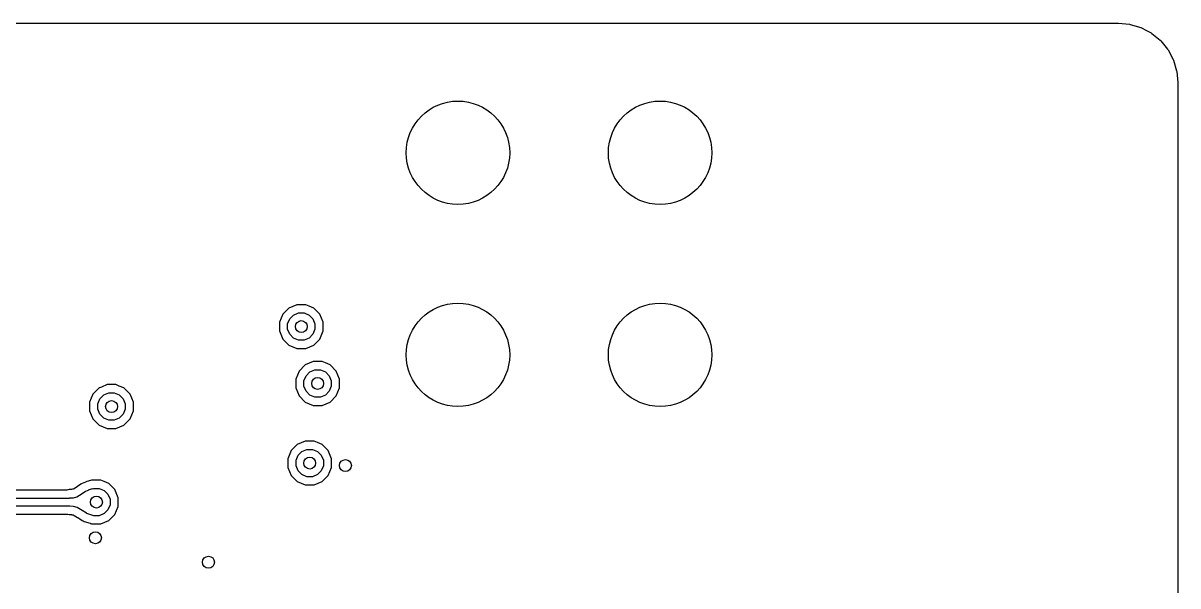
# Model space of a CAD drawing. Extents: x 114.9 to 199.6, y -137.1 to -76.7.
# Drawn here: x 185.07 to 199.58, y -83.72 to -76.65 of the extents above; entities that cross this region are included whole.
import ezdxf

# ---------------------------------------------------------------- set-up
doc = ezdxf.new("R2010")
doc.units = 0
doc.layers.add('BLACK', color=7, linetype='CONTINUOUS')

msp = doc.modelspace()

# ---------------------------------------------------------------- linework, layer by layer
at = {"layer": 'BLACK', "linetype": 'CONTINUOUS'}
for p, q in [((115.67417, -76.6505), (198.78583, -76.6505)), ((198.78583, -76.6505), (198.827593, -76.6505)), ((198.827593, -76.6505), (198.832396, -76.650736)), ((198.832396, -76.650736), (198.971417, -76.664428)), ((198.971417, -76.664428), (198.980839, -76.666302)), ((198.980839, -76.666302), (199.112205, -76.706151)), ((199.112205, -76.706151), (199.121072, -76.709824)), ((199.121072, -76.709824), (199.186123, -76.744595)), ((199.186123, -76.744595), (199.242144, -76.774539)), ((199.242144, -76.774539), (199.25013, -76.779875)), ((199.25013, -76.779875), (199.356245, -76.866961)), ((199.356245, -76.866961), (199.363038, -76.873754)), ((199.363038, -76.873754), (199.450124, -76.979869)), ((199.450124, -76.979869), (199.45546, -76.987855)), ((199.45546, -76.987855), (199.520173, -77.108923)), ((199.520173, -77.108923), (199.523849, -77.117798)), ((199.523849, -77.117798), (199.563697, -77.249161)), ((199.563697, -77.249161), (199.565571, -77.258582)), ((199.565571, -77.258582), (199.579264, -77.397603)), ((199.579264, -77.397603), (199.5795, -77.402406)), ((199.5795, -77.402406), (199.5795, -130.397593)), ((188.40894, -80.231444), (188.331444, -80.30894)), ((188.510198, -80.1895), (188.40894, -80.231444)), ((188.5102, -80.1895), (188.510198, -80.1895)), ((188.6198, -80.1895), (188.5102, -80.1895)), ((188.619801, -80.1895), (188.6198, -80.1895)), ((188.661744, -80.206874), (188.619801, -80.1895)), ((188.721058, -80.231443), (188.661744, -80.206874)), ((188.721059, -80.231444), (188.721058, -80.231443)), ((188.721061, -80.231445), (188.721059, -80.231444)), ((188.798555, -80.308939), (188.721061, -80.231445)), ((188.331444, -80.30894), (188.2895, -80.410198)), ((188.393363, -80.430859), (188.419493, -80.367775)), ((188.419493, -80.367775), (188.467775, -80.319493)), ((188.467775, -80.319493), (188.530859, -80.293363)), ((188.530859, -80.293363), (188.599141, -80.293363)), ((188.599141, -80.293363), (188.662225, -80.319493)), ((188.662225, -80.319493), (188.710507, -80.367775)), ((188.710507, -80.367775), (188.736637, -80.430859)), ((188.798555, -80.30894), (188.798555, -80.308939)), ((188.798557, -80.308942), (188.798555, -80.30894)), ((188.8405, -80.4102), (188.798557, -80.308942)), ((188.2895, -80.410198), (188.2895, -80.4102)), ((188.2895, -80.4102), (188.2895, -80.5198)), ((188.2895, -80.5198), (188.331443, -80.621058)), ((188.393363, -80.499141), (188.393363, -80.430859)), ((188.419493, -80.562225), (188.393363, -80.499141)), ((188.736637, -80.499141), (188.710507, -80.562225)), ((188.736637, -80.430859), (188.736637, -80.499141)), ((188.798557, -80.621058), (188.8405, -80.5198)), ((188.8405, -80.5198), (188.8405, -80.4102)), ((188.331443, -80.621058), (188.331444, -80.621059)), ((188.331444, -80.621059), (188.331445, -80.621061)), ((188.331445, -80.621061), (188.408939, -80.698555)), ((188.467775, -80.610507), (188.419493, -80.562225)), ((188.530859, -80.636637), (188.467775, -80.610507)), ((188.599141, -80.636637), (188.530859, -80.636637)), ((188.662225, -80.610507), (188.599141, -80.636637)), ((188.710507, -80.562225), (188.662225, -80.610507)), ((188.721061, -80.698555), (188.798555, -80.621061)), ((188.798555, -80.62106), (188.798557, -80.621058)), ((188.798555, -80.621061), (188.798555, -80.62106)), ((188.408939, -80.698555), (188.40894, -80.698555)), ((188.40894, -80.698555), (188.408942, -80.698557)), ((188.408942, -80.698557), (188.5102, -80.7405)), ((188.5102, -80.7405), (188.510202, -80.7405)), ((188.510202, -80.7405), (188.619798, -80.7405)), ((188.619798, -80.7405), (188.6198, -80.7405)), ((188.6198, -80.7405), (188.721058, -80.698557)), ((188.721058, -80.698557), (188.72106, -80.698555)), ((188.72106, -80.698555), (188.721061, -80.698555)), ((188.61394, -80.946444), (188.536444, -81.02394)), ((188.715198, -80.9045), (188.61394, -80.946444)), ((188.7152, -80.9045), (188.715198, -80.9045)), ((188.8248, -80.9045), (188.7152, -80.9045)), ((188.824801, -80.9045), (188.8248, -80.9045)), ((188.866744, -80.921874), (188.824801, -80.9045)), ((188.926058, -80.946443), (188.866744, -80.921874)), ((188.926059, -80.946444), (188.926058, -80.946443)), ((188.926061, -80.946445), (188.926059, -80.946444)), ((189.003555, -81.023939), (188.926061, -80.946445)), ((188.536444, -81.02394), (188.4945, -81.125198)), ((188.598363, -81.145859), (188.624493, -81.082775)), ((188.624493, -81.082775), (188.672775, -81.034493)), ((188.672775, -81.034493), (188.735859, -81.008363)), ((188.735859, -81.008363), (188.804141, -81.008363)), ((188.804141, -81.008363), (188.867225, -81.034493)), ((188.867225, -81.034493), (188.915507, -81.082775)), ((188.915507, -81.082775), (188.941637, -81.145859)), ((189.003555, -81.02394), (189.003555, -81.023939)), ((189.003557, -81.023942), (189.003555, -81.02394)), ((189.0455, -81.1252), (189.003557, -81.023942)), ((186.02394, -81.236444), (185.946444, -81.31394)), ((186.027909, -81.2348), (186.02394, -81.236444)), ((186.05205, -81.2248), (186.027909, -81.2348)), ((186.125198, -81.1945), (186.05205, -81.2248)), ((186.1252, -81.1945), (186.125198, -81.1945)), ((186.2348, -81.1945), (186.1252, -81.1945)), ((186.234801, -81.1945), (186.2348, -81.1945)), ((186.276744, -81.211874), (186.234801, -81.1945)), ((186.336058, -81.236443), (186.276744, -81.211874)), ((186.336059, -81.236444), (186.336058, -81.236443)), ((186.336061, -81.236445), (186.336059, -81.236444)), ((186.413555, -81.313939), (186.336061, -81.236445)), ((188.4945, -81.125198), (188.4945, -81.234801)), ((188.4945, -81.234801), (188.495181, -81.236444)), ((188.495181, -81.236444), (188.536443, -81.336058)), ((188.598363, -81.214141), (188.598363, -81.145859)), ((188.624493, -81.277225), (188.598363, -81.214141)), ((188.941637, -81.214141), (188.915507, -81.277225)), ((188.941637, -81.145859), (188.941637, -81.214141)), ((189.003557, -81.336058), (189.0455, -81.2348)), ((189.0455, -81.2348), (189.0455, -81.1252)), ((185.946444, -81.31394), (185.9045, -81.415198)), ((186.008363, -81.435859), (186.034493, -81.372775)), ((186.034493, -81.372775), (186.082775, -81.324493)), ((186.082775, -81.324493), (186.145859, -81.298363)), ((186.145859, -81.298363), (186.214141, -81.298363)), ((186.214141, -81.298363), (186.277225, -81.324493)), ((186.277225, -81.324493), (186.325507, -81.372775)), ((186.325507, -81.372775), (186.351637, -81.435859)), ((186.413555, -81.31394), (186.413555, -81.313939)), ((186.413557, -81.313942), (186.413555, -81.31394)), ((186.4555, -81.4152), (186.413557, -81.313942)), ((188.536443, -81.336058), (188.536444, -81.336059)), ((188.536444, -81.336059), (188.536445, -81.336061)), ((188.536445, -81.336061), (188.613939, -81.413555)), ((188.672775, -81.325507), (188.624493, -81.277225)), ((188.735859, -81.351637), (188.672775, -81.325507)), ((188.804141, -81.351637), (188.735859, -81.351637)), ((188.867225, -81.325507), (188.804141, -81.351637)), ((188.915507, -81.277225), (188.867225, -81.325507)), ((188.926061, -81.413555), (189.003555, -81.336061)), ((189.003555, -81.33606), (189.003557, -81.336058)), ((189.003555, -81.336061), (189.003555, -81.33606)), ((185.9045, -81.415198), (185.9045, -81.4152)), ((185.9045, -81.4152), (185.9045, -81.5248)), ((185.9045, -81.5248), (185.946443, -81.626058)), ((186.008363, -81.504141), (186.008363, -81.435859)), ((186.034493, -81.567225), (186.008363, -81.504141)), ((186.351637, -81.504141), (186.325507, -81.567225)), ((186.351637, -81.435859), (186.351637, -81.504141)), ((186.413557, -81.626058), (186.4555, -81.5248)), ((186.4555, -81.5248), (186.4555, -81.4152)), ((188.613939, -81.413555), (188.61394, -81.413555)), ((188.61394, -81.413555), (188.613942, -81.413557)), ((188.613942, -81.413557), (188.7152, -81.4555)), ((188.7152, -81.4555), (188.715202, -81.4555)), ((188.715202, -81.4555), (188.824798, -81.4555)), ((188.824798, -81.4555), (188.8248, -81.4555)), ((188.8248, -81.4555), (188.926058, -81.413557)), ((188.926058, -81.413557), (188.92606, -81.413555)), ((188.92606, -81.413555), (188.926061, -81.413555)), ((185.946443, -81.626058), (185.946444, -81.626059)), ((185.946444, -81.626059), (185.946445, -81.626061)), ((185.946445, -81.626061), (186.023939, -81.703555)), ((186.082775, -81.615507), (186.034493, -81.567225)), ((186.145859, -81.641637), (186.082775, -81.615507)), ((186.214141, -81.641637), (186.145859, -81.641637)), ((186.277225, -81.615507), (186.214141, -81.641637)), ((186.325507, -81.567225), (186.277225, -81.615507)), ((186.336061, -81.703555), (186.413555, -81.626061)), ((186.413555, -81.62606), (186.413557, -81.626058)), ((186.413555, -81.626061), (186.413555, -81.62606)), ((186.023939, -81.703555), (186.02394, -81.703555)), ((186.02394, -81.703555), (186.023942, -81.703557)), ((186.023942, -81.703557), (186.1252, -81.7455)), ((186.1252, -81.7455), (186.125202, -81.7455)), ((186.125202, -81.7455), (186.234798, -81.7455)), ((186.234798, -81.7455), (186.2348, -81.7455)), ((186.2348, -81.7455), (186.336058, -81.703557)), ((186.336058, -81.703557), (186.33606, -81.703555)), ((186.33606, -81.703555), (186.336061, -81.703555)), ((188.51394, -81.946444), (188.436444, -82.02394)), ((188.615198, -81.9045), (188.51394, -81.946444)), ((188.6152, -81.9045), (188.615198, -81.9045)), ((188.7248, -81.9045), (188.6152, -81.9045)), ((188.724801, -81.9045), (188.7248, -81.9045)), ((188.766744, -81.921874), (188.724801, -81.9045)), ((188.826058, -81.946443), (188.766744, -81.921874)), ((188.826059, -81.946444), (188.826058, -81.946443)), ((188.826061, -81.946445), (188.826059, -81.946444)), ((188.903555, -82.023939), (188.826061, -81.946445)), ((188.436444, -82.02394), (188.3945, -82.125198)), ((188.3945, -82.125198), (188.3945, -82.1252)), ((188.3945, -82.1252), (188.3945, -82.2348)), ((188.498363, -82.145859), (188.524493, -82.082775)), ((188.524493, -82.082775), (188.572775, -82.034493)), ((188.572775, -82.034493), (188.635859, -82.008363)), ((188.635859, -82.008363), (188.704141, -82.008363)), ((188.704141, -82.008363), (188.767225, -82.034493)), ((188.767225, -82.034493), (188.815507, -82.082775)), ((188.815507, -82.082775), (188.841637, -82.145859)), ((188.903555, -82.02394), (188.903555, -82.023939)), ((188.903557, -82.023942), (188.903555, -82.02394)), ((188.9455, -82.1252), (188.903557, -82.023942)), ((188.9455, -82.2348), (188.9455, -82.1252)), ((188.3945, -82.2348), (188.436443, -82.336058)), ((188.498363, -82.214141), (188.498363, -82.145859)), ((188.524493, -82.277225), (188.498363, -82.214141)), ((188.841637, -82.214141), (188.815507, -82.277225)), ((188.841637, -82.145859), (188.841637, -82.214141)), ((188.903557, -82.336058), (188.9455, -82.2348)), ((185.852778, -82.419188), (185.811588, -82.43843)), ((185.860844, -82.41582), (185.852778, -82.419188)), ((185.862657, -82.415149), (185.860844, -82.41582)), ((185.870964, -82.412465), (185.862657, -82.415149)), ((185.915512, -82.400078), (185.870964, -82.412465)), ((185.917881, -82.399665), (185.915512, -82.400078)), ((185.930354, -82.396506), (185.917849, -82.399485)), ((185.917849, -82.399485), (185.917881, -82.399665)), ((185.935199, -82.3945), (185.930354, -82.396506)), ((185.9352, -82.3945), (185.935199, -82.3945)), ((186.0448, -82.3945), (185.9352, -82.3945)), ((186.044801, -82.3945), (186.0448, -82.3945)), ((186.086744, -82.411874), (186.044801, -82.3945)), ((186.146058, -82.436443), (186.086744, -82.411874)), ((188.436443, -82.336058), (188.436444, -82.336059)), ((188.436444, -82.336059), (188.436445, -82.336061)), ((188.436445, -82.336061), (188.513939, -82.413555)), ((188.513939, -82.413555), (188.51394, -82.413555)), ((188.51394, -82.413555), (188.513942, -82.413557)), ((188.513942, -82.413557), (188.6152, -82.4555)), ((188.572775, -82.325507), (188.524493, -82.277225)), ((188.635859, -82.351637), (188.572775, -82.325507)), ((188.704141, -82.351637), (188.635859, -82.351637)), ((188.767225, -82.325507), (188.704141, -82.351637)), ((188.7248, -82.4555), (188.826058, -82.413557)), ((188.815507, -82.277225), (188.767225, -82.325507)), ((188.826058, -82.413557), (188.82606, -82.413555)), ((188.82606, -82.413555), (188.826061, -82.413555)), ((188.826061, -82.413555), (188.903555, -82.336061)), ((188.903555, -82.33606), (188.903557, -82.336058)), ((188.903555, -82.336061), (188.903555, -82.33606)), ((185.618525, -82.5195), (175.830064, -82.5195)), ((185.630846, -82.517926), (185.618525, -82.5195)), ((185.646038, -82.513979), (185.630846, -82.517926)), ((185.678977, -82.511434), (185.646038, -82.513979)), ((185.688354, -82.509782), (185.678977, -82.511434)), ((185.697384, -82.507266), (185.688354, -82.509782)), ((185.709447, -82.502078), (185.697384, -82.507266)), ((185.752562, -82.476202), (185.709447, -82.502078)), ((185.745825, -82.603288), (185.810097, -82.564715)), ((185.754587, -82.474918), (185.752562, -82.476202)), ((185.796044, -82.447191), (185.754587, -82.474918)), ((185.802909, -82.442969), (185.796044, -82.447191)), ((185.804439, -82.442107), (185.802909, -82.442969)), ((185.811588, -82.43843), (185.804439, -82.442107)), ((185.810097, -82.564715), (185.854705, -82.53488)), ((185.854705, -82.53488), (185.85624, -82.534015)), ((185.85624, -82.534015), (185.897423, -82.514776)), ((185.897423, -82.514776), (185.89923, -82.514108)), ((185.89923, -82.514108), (185.943778, -82.501722)), ((185.943778, -82.501722), (185.946845, -82.502096)), ((185.946845, -82.502096), (185.955859, -82.498363)), ((185.955859, -82.498363), (186.024141, -82.498363)), ((186.024141, -82.498363), (186.087225, -82.524493)), ((186.087225, -82.524493), (186.135507, -82.572775)), ((186.146059, -82.436444), (186.146058, -82.436443)), ((186.146061, -82.436445), (186.146059, -82.436444)), ((186.223555, -82.513939), (186.146061, -82.436445)), ((186.223555, -82.51394), (186.223555, -82.513939)), ((186.223557, -82.513942), (186.223555, -82.51394)), ((186.2655, -82.6152), (186.223557, -82.513942)), ((188.6152, -82.4555), (188.615202, -82.4555)), ((188.615202, -82.4555), (188.724798, -82.4555)), ((188.724798, -82.4555), (188.7248, -82.4555)), ((175.86, -82.62), (185.652349, -82.62)), ((185.652349, -82.62), (185.654161, -82.619166)), ((185.654161, -82.619166), (185.702142, -82.615461)), ((185.702142, -82.615461), (185.745825, -82.603288)), ((186.135507, -82.572775), (186.161637, -82.635859)), ((186.161637, -82.704141), (186.135507, -82.767225)), ((186.161637, -82.635859), (186.161637, -82.704141)), ((186.2655, -82.7248), (186.2655, -82.6152)), ((185.652497, -82.72), (175.88071, -82.72)), ((175.942635, -82.8205), (185.619557, -82.8205)), ((185.619557, -82.8205), (185.62648, -82.820991)), ((185.62648, -82.820991), (185.629693, -82.821449)), ((185.629693, -82.821449), (185.645942, -82.826022)), ((185.645942, -82.826022), (185.68079, -82.828741)), ((185.654152, -82.720842), (185.652497, -82.72)), ((185.702644, -82.724627), (185.654152, -82.720842)), ((185.68079, -82.828741), (185.682321, -82.82896)), ((185.682321, -82.82896), (185.682832, -82.829262)), ((185.682832, -82.829262), (185.688687, -82.830306)), ((185.688687, -82.830306), (185.697957, -82.83292)), ((185.697957, -82.83292), (185.709932, -82.838104)), ((185.746588, -82.737021), (185.702644, -82.724627)), ((185.709932, -82.838104), (185.753799, -82.864534)), ((185.810096, -82.775284), (185.746588, -82.737021)), ((185.866176, -82.811286), (185.810096, -82.775284)), ((185.868788, -82.812537), (185.866176, -82.811286)), ((185.943336, -82.837451), (185.868788, -82.812537)), ((185.944698, -82.837816), (185.943336, -82.837451)), ((185.946018, -82.83756), (185.944698, -82.837816)), ((185.955859, -82.841637), (185.946018, -82.83756)), ((186.024141, -82.841637), (185.955859, -82.841637)), ((186.087225, -82.815507), (186.024141, -82.841637)), ((186.135507, -82.767225), (186.087225, -82.815507)), ((186.146061, -82.903555), (186.223555, -82.826061)), ((186.223555, -82.82606), (186.223557, -82.826058)), ((186.223555, -82.826061), (186.223555, -82.82606)), ((186.223557, -82.826058), (186.2655, -82.7248)), ((185.753799, -82.864534), (185.754929, -82.865237)), ((185.754929, -82.865237), (185.781752, -82.882457)), ((185.781752, -82.882457), (185.809163, -82.900055)), ((185.809163, -82.900055), (185.809173, -82.900061)), ((185.809173, -82.900061), (185.809181, -82.900066)), ((185.809181, -82.900066), (185.809192, -82.900072)), ((185.809192, -82.900072), (185.809202, -82.900078)), ((185.809202, -82.900078), (185.812705, -82.902031)), ((185.812705, -82.902031), (185.820605, -82.906436)), ((185.820605, -82.906436), (185.823217, -82.907687)), ((185.823217, -82.907687), (185.835348, -82.912597)), ((185.835348, -82.912597), (185.909893, -82.93751)), ((185.909893, -82.93751), (185.916012, -82.939351)), ((185.916012, -82.939351), (185.917377, -82.939717)), ((185.917377, -82.939717), (185.917378, -82.939717)), ((185.917378, -82.939717), (185.917389, -82.93972)), ((185.917389, -82.93972), (185.917399, -82.93972)), ((185.917399, -82.93972), (185.917476, -82.939732)), ((185.917476, -82.939732), (185.918693, -82.940069)), ((185.918693, -82.940069), (185.920068, -82.940438)), ((185.920068, -82.940438), (185.920064, -82.94045)), ((185.920064, -82.94045), (185.928983, -82.942924)), ((185.928983, -82.942924), (185.9352, -82.9455)), ((185.9352, -82.9455), (185.935202, -82.9455)), ((185.935202, -82.9455), (186.044798, -82.9455)), ((186.044798, -82.9455), (186.0448, -82.9455)), ((186.0448, -82.9455), (186.146058, -82.903557)), ((186.146058, -82.903557), (186.14606, -82.903555)), ((186.14606, -82.903555), (186.146061, -82.903555))]:
    msp.add_line(p, q, dxfattribs=at)
at = {"layer": 'BLACK'}
for centre, radius in [((190.533, -78.28), 0.65), ((193.073, -78.28), 0.65), ((190.533, -80.82), 0.65), ((193.073, -80.82), 0.65), ((188.565, -80.465), 0.075), ((188.77, -81.18), 0.075), ((186.18, -81.47), 0.075), ((188.67, -82.18), 0.075), ((189.118911, -82.211319), 0.075), ((185.99, -82.67), 0.075), ((185.977505, -83.119829), 0.075), ((187.398, -83.426), 0.075)]:
    msp.add_circle(centre, radius, dxfattribs=at)
at = {"layer": 'WHITE'}
for centre, radius in [((190.533, -78.28), 0.65), ((193.073, -78.28), 0.65), ((190.533, -80.82), 0.65), ((193.073, -80.82), 0.65), ((188.565, -80.465), 0.075), ((188.77, -81.18), 0.075), ((186.18, -81.47), 0.075), ((188.67, -82.18), 0.075), ((189.118911, -82.211319), 0.075), ((185.99, -82.67), 0.075), ((185.977505, -83.119829), 0.075), ((187.398, -83.426), 0.075)]:
    msp.add_circle(centre, radius, dxfattribs=at)

doc.saveas('drawing.dxf')
